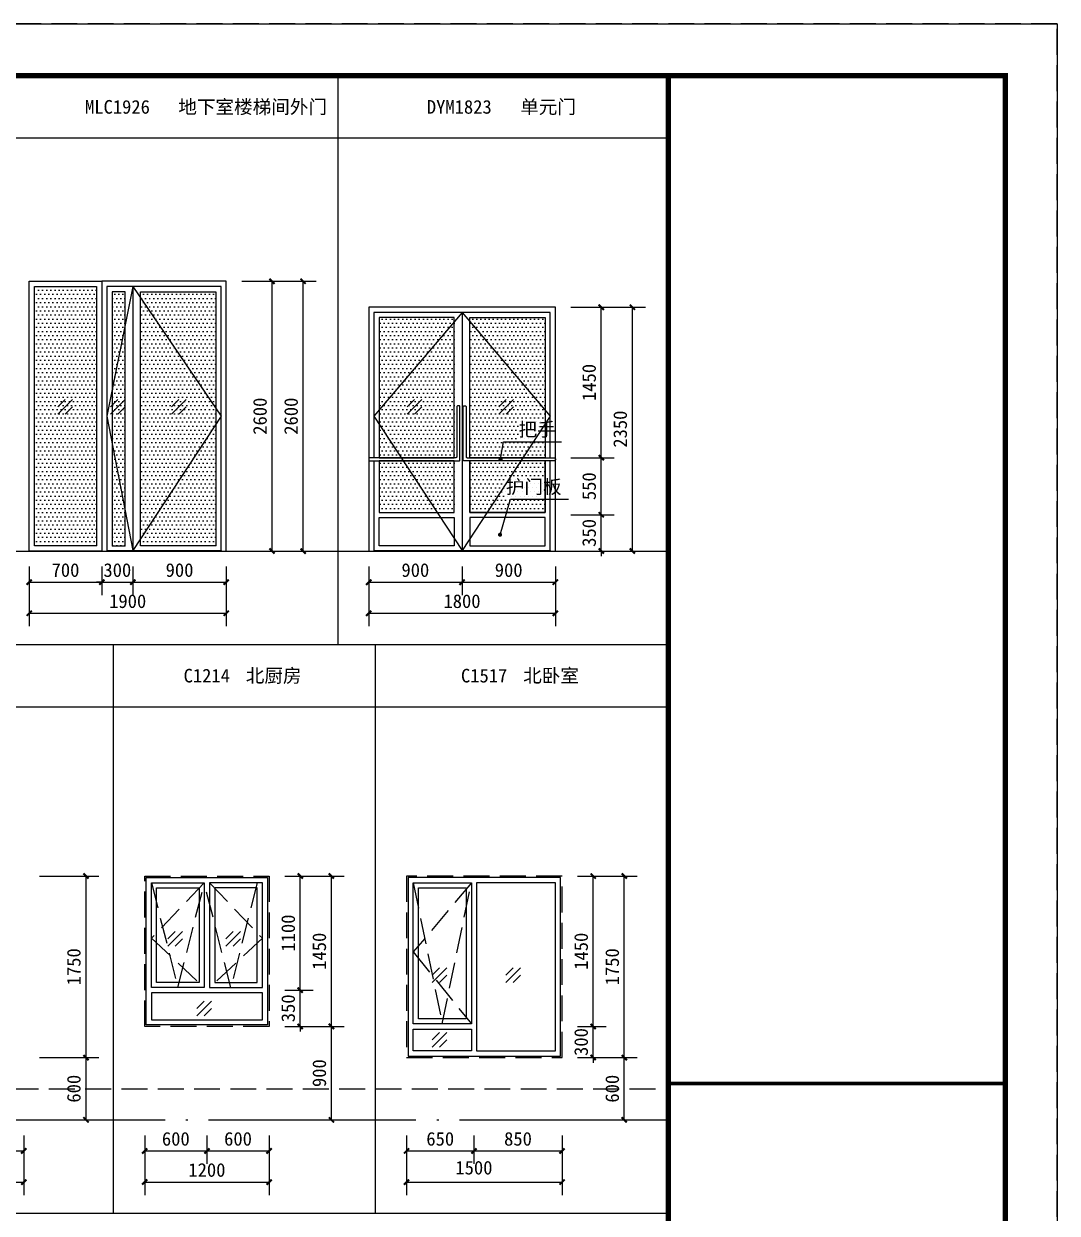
# Model space of a CAD drawing. Extents: x -25 to 42075, y -25 to 31330.
# Drawn here: x 32084 to 42050, y 18236 to 29700 of the extents above; entities that cross this region are included whole.
import ezdxf

# ---------------------------------------------------------------- set-up
doc = ezdxf.new("R2010")
doc.units = 0
doc.header["$LTSCALE"] = 1000
doc.header["$MEASUREMENT"] = 0
for name, pattern in [('5#楼-HZS$0$__DASH', [0.35, 0.25, -0.1]), ('5#楼-HZS$0$DASH', [0.35, 0.25, -0.1]), ('DASH', [0.35, 0.25, -0.1]), ('DOTE', [2.42, 2, -0.2, 0.02, -0.2])]:
    doc.linetypes.add(name, pattern=pattern)
doc.layers.get('Defpoints').update_dxf_attribs({"color": 4, "linetype": 'DASH'})
for name, color, linetype in [('5#楼-HZS$0$ELEV-WIND', 4, 'Continuous'), ('5#楼-HZS-ELEV-WIND', 4, 'Continuous'), ('A-ANNO-DOTE', 10, 'DOTE'), ('A-ANNO-IDEN', 3, 'Continuous'), ('A-ANNO-TEXT', 7, 'Continuous'), ('A-ELEV-1', 8, 'Continuous'), ('A-ELEV-PATT-9', 9, 'Continuous'), ('A1-无手签$0$A-ANNO-TTLB', 7, 'Continuous'), ('DIM_LEAD', 3, 'Continuous'), ('PUB_TEXT', 7, 'Continuous'), ('图签$0$A-ANNO-TTLB', 7, 'Continuous')]:
    doc.layers.add(name, color=color, linetype=linetype)
doc.layers.add('DIM_MODI', color=6, linetype='Continuous', plot=False)
doc.styles.add('_TCH_DIM', font='simhei.ttf')
doc.styles.add('_TCH_DIM_T3', font='simhei.ttf')
doc.styles.get("Standard").update_dxf_attribs({"font": 'simhei.ttf'})
doc.dimstyles.new('_TCH_ARCH&&50', dxfattribs={"dimtxt": 131.434599, "dimasz": 50, "dimexe": 125, "dimexo": 150, "dimgap": 50, "dimtad": 1, "dimdec": 0, "dimzin": 0, "dimdsep": 46, "dimtxsty": '_TCH_DIM_T3', "dimblk": 'ARCHTICK', "dimcen": 0.09, "dimclrt": 7, "dimazin": 2, "dimtfac": 1, "dimtdec": 0, "dimtix": 1, "dimtmove": 2, "dimatfit": 3, "dimfxl": 50, "dimtolj": 1, "dimtzin": 0, "dimarcsym": 0})
pattern_1 = [(0, (-4e-12, 11654.052), (19.84375, 39.6875), [0, -39.6875])]

# ---------------------------------------------------------------- blocks, each defined once
blk = doc.blocks.new('5#楼-HZS$0$ytrujuty')
at = {"layer": '5#楼-HZS-ELEV-WIND', "color": 8, "linetype": '5#楼-HZS$0$__DASH'}
blk.add_lwpolyline([(35150, -97429), (36350, -97429), (36350, -98879), (35150, -98879)], close=True, dxfattribs=at)
at = {"layer": '5#楼-HZS-ELEV-WIND'}
for points in [[(35165, -97444), (36335, -97444), (36335, -98864), (35165, -98864)], [(35215, -97494), (35725, -97494), (35725, -98504), (35215, -98504)], [(35215, -97494), (35725, -97494), (35725, -98504), (35215, -98504)], [(35265, -97544), (35675, -97544), (35675, -98454), (35265, -98454)], [(36285, -97494), (35775, -97494), (35775, -98504), (36285, -98504)], [(36235, -97544), (35825, -97544), (35825, -98454), (36235, -98454)], [(36285, -98554), (35215, -98554), (35215, -98814), (36285, -98814)]]:
    blk.add_lwpolyline(points, close=True, dxfattribs=at)
at = {"layer": '5#楼-HZS-ELEV-WIND', "color": 8, "linetype": '5#楼-HZS$0$DASH'}
for points in [[(35725, -97494), (35215, -98029), (35725, -98504)], [(35215, -97494), (35470, -98504), (35725, -97494)], [(36235, -97494), (35980, -98504), (35725, -97494)], [(35775, -97494), (36285, -98029), (35775, -98504)]]:
    blk.add_lwpolyline(points, dxfattribs=at)
blk = doc.blocks.new('5#楼-HZS$0$uytjhgjh')
at = {"layer": '5#楼-HZS-ELEV-WIND', "color": 8, "linetype": '5#楼-HZS$0$__DASH'}
blk.add_lwpolyline([(32350, -97429), (33850, -97429), (33850, -99179), (32350, -99179)], close=True, dxfattribs=at)
at = {"layer": '5#楼-HZS-ELEV-WIND'}
for points in [[(32365, -97444), (33835, -97444), (33835, -99164), (32365, -99164)], [(32415, -97494), (33175, -97494), (33175, -99114), (32415, -99114)], [(33785, -97494), (33225, -97494), (33225, -98854), (33785, -98854)], [(33735, -97544), (33275, -97544), (33275, -98804), (33735, -98804)], [(33785, -98904), (33225, -98904), (33225, -99114), (33785, -99114)]]:
    blk.add_lwpolyline(points, close=True, dxfattribs=at)
at = {"layer": '5#楼-HZS-ELEV-WIND', "color": 8, "linetype": '5#楼-HZS$0$DASH'}
for points in [[(33225, -97494), (33785, -98161), (33225, -98854)], [(33785, -97494), (33505, -98854), (33225, -97494)]]:
    blk.add_lwpolyline(points, dxfattribs=at)
blk = doc.blocks.new('_ArchTick')
at = {"color": 0, "linetype": 'ByBlock', "const_width": 0.4}
blk.add_lwpolyline([(-0.5, -0.5), (0.5, 0.5)], dxfattribs=at)
blk = doc.blocks.new('*D35')
at = {"layer": 'A-ANNO-IDEN', "color": 0, "lineweight": -2, "transparency": 16777216}
for p, q in [((30634, 18986), (30634, 18711)), ((32084, 18986), (32084, 18711)), ((30634, 18836), (32084, 18836))]:
    blk.add_line(p, q, dxfattribs=at)
at = {"layer": 'Defpoints', "color": 0, "transparency": 16777216}
for p in [(30634, 19136), (32084, 19136), (32084, 18836)]:
    blk.add_point(p, dxfattribs=at)
at = {"layer": 'A-ANNO-IDEN', "color": 0, "lineweight": -2, "transparency": 16777216, "xscale": 50, "yscale": 50, "zscale": 50, "rotation": 180}
blk.add_blockref('_ArchTick', (30634, 18836), dxfattribs=at)
at = {"layer": 'A-ANNO-IDEN', "color": 0, "lineweight": -2, "transparency": 16777216, "xscale": 50, "yscale": 50, "zscale": 50}
blk.add_blockref('_ArchTick', (32084, 18836), dxfattribs=at)
at = {"layer": 'A-ANNO-IDEN', "color": 7, "transparency": 16777216, "insert": (31359, 18952), "char_height": 131.4, "attachment_point": 5, "style": '_TCH_DIM_T3'}
blk.add_mtext('\\A1;1450', dxfattribs=at)
blk = doc.blocks.new('*D36')
at = {"layer": 'A-ANNO-IDEN', "color": 0, "lineweight": -2, "transparency": 16777216}
for p, q in [((32234, 19736), (32809, 19736)), ((32684, 19136), (32684, 19736)), ((32234, 19136), (32809, 19136))]:
    blk.add_line(p, q, dxfattribs=at)
at = {"layer": 'Defpoints', "color": 0, "transparency": 16777216}
for p in [(32084, 19736), (32684, 19736), (32084, 19136)]:
    blk.add_point(p, dxfattribs=at)
at = {"layer": 'A-ANNO-IDEN', "color": 0, "lineweight": -2, "transparency": 16777216, "xscale": 50, "yscale": 50, "zscale": 50}
for p, rotation in [((32684, 19736), 90), ((32684, 19136), 270)]:
    blk.add_blockref('_ArchTick', p, dxfattribs=dict(at, rotation=rotation))
at = {"layer": 'A-ANNO-IDEN', "color": 7, "transparency": 16777216, "insert": (32567, 19436), "char_height": 131.4, "attachment_point": 5, "rotation": 90, "style": '_TCH_DIM_T3'}
blk.add_mtext('\\A1;600', dxfattribs=at)
blk = doc.blocks.new('*D37')
at = {"layer": 'A-ANNO-IDEN', "color": 0, "lineweight": -2, "transparency": 16777216}
for p, q in [((32234, 21486), (32809, 21486)), ((32684, 19736), (32684, 21486)), ((32234, 19736), (32809, 19736))]:
    blk.add_line(p, q, dxfattribs=at)
at = {"layer": 'Defpoints', "color": 0, "transparency": 16777216}
for p in [(32084, 21486), (32684, 21486), (32084, 19736)]:
    blk.add_point(p, dxfattribs=at)
at = {"layer": 'A-ANNO-IDEN', "color": 0, "lineweight": -2, "transparency": 16777216, "xscale": 50, "yscale": 50, "zscale": 50}
for p, rotation in [((32684, 21486), 90), ((32684, 19736), 270)]:
    blk.add_blockref('_ArchTick', p, dxfattribs=dict(at, rotation=rotation))
at = {"layer": 'A-ANNO-IDEN', "color": 7, "transparency": 16777216, "insert": (32567, 20611), "char_height": 131.4, "attachment_point": 5, "rotation": 90, "style": '_TCH_DIM_T3'}
blk.add_mtext('\\A1;1750', dxfattribs=at)
blk = doc.blocks.new('*D38')
at = {"layer": 'A-ANNO-IDEN', "color": 0, "lineweight": -2, "transparency": 16777216}
for p, q in [((29984, 18986), (29984, 18411)), ((32084, 18986), (32084, 18411)), ((29984, 18536), (32084, 18536))]:
    blk.add_line(p, q, dxfattribs=at)
at = {"layer": 'Defpoints', "color": 0, "transparency": 16777216}
for p in [(29984, 19136), (32084, 19136), (32084, 18536)]:
    blk.add_point(p, dxfattribs=at)
at = {"layer": 'A-ANNO-IDEN', "color": 0, "lineweight": -2, "transparency": 16777216, "xscale": 50, "yscale": 50, "zscale": 50, "rotation": 180}
blk.add_blockref('_ArchTick', (29984, 18536), dxfattribs=at)
at = {"layer": 'A-ANNO-IDEN', "color": 0, "lineweight": -2, "transparency": 16777216, "xscale": 50, "yscale": 50, "zscale": 50}
blk.add_blockref('_ArchTick', (32084, 18536), dxfattribs=at)
at = {"layer": 'A-ANNO-IDEN', "color": 7, "transparency": 16777216, "insert": (31034, 18652), "char_height": 131.4, "attachment_point": 5, "style": '_TCH_DIM_T3'}
blk.add_mtext('\\A1;2100', dxfattribs=at)
blk = doc.blocks.new('*D40')
at = {"layer": 'A-ANNO-IDEN', "color": 0, "lineweight": -2, "transparency": 16777216}
for p, q in [((32136, 24468), (32136, 24193)), ((32836, 24468), (32836, 24193)), ((32136, 24318), (32836, 24318))]:
    blk.add_line(p, q, dxfattribs=at)
at = {"layer": 'Defpoints', "color": 0, "transparency": 16777216}
for p in [(32136, 24618), (32836, 24618), (32836, 24318)]:
    blk.add_point(p, dxfattribs=at)
at = {"layer": 'A-ANNO-IDEN', "color": 0, "lineweight": -2, "transparency": 16777216, "xscale": 50, "yscale": 50, "zscale": 50, "rotation": 180}
blk.add_blockref('_ArchTick', (32136, 24318), dxfattribs=at)
at = {"layer": 'A-ANNO-IDEN', "color": 0, "lineweight": -2, "transparency": 16777216, "xscale": 50, "yscale": 50, "zscale": 50}
blk.add_blockref('_ArchTick', (32836, 24318), dxfattribs=at)
at = {"layer": 'A-ANNO-IDEN', "color": 7, "transparency": 16777216, "insert": (32486, 24434), "char_height": 131.4, "attachment_point": 5, "style": '_TCH_DIM_T3'}
blk.add_mtext('\\A1;700', dxfattribs=at)
blk = doc.blocks.new('*D41')
at = {"layer": 'A-ANNO-IDEN', "color": 0, "lineweight": -2, "transparency": 16777216}
for p, q in [((32836, 24468), (32836, 24193)), ((33136, 24468), (33136, 24193)), ((32836, 24318), (32786, 24318)), ((32836, 24318), (33136, 24318)), ((33136, 24318), (33186, 24318))]:
    blk.add_line(p, q, dxfattribs=at)
at = {"layer": 'Defpoints', "color": 0, "transparency": 16777216}
for p in [(32836, 24618), (33136, 24618), (33136, 24318)]:
    blk.add_point(p, dxfattribs=at)
at = {"layer": 'A-ANNO-IDEN', "color": 0, "lineweight": -2, "transparency": 16777216, "xscale": 50, "yscale": 50, "zscale": 50}
blk.add_blockref('_ArchTick', (32836, 24318), dxfattribs=at)
at = {"layer": 'A-ANNO-IDEN', "color": 0, "lineweight": -2, "transparency": 16777216, "xscale": 50, "yscale": 50, "zscale": 50, "rotation": 180}
blk.add_blockref('_ArchTick', (33136, 24318), dxfattribs=at)
at = {"layer": 'A-ANNO-IDEN', "color": 7, "transparency": 16777216, "insert": (32986, 24434), "char_height": 131.4, "attachment_point": 5, "style": '_TCH_DIM_T3'}
blk.add_mtext('\\A1;300', dxfattribs=at)
blk = doc.blocks.new('*D42')
at = {"layer": 'A-ANNO-IDEN', "color": 0, "lineweight": -2, "transparency": 16777216}
for p, q in [((33136, 24468), (33136, 24193)), ((34036, 24468), (34036, 24193)), ((33136, 24318), (34036, 24318))]:
    blk.add_line(p, q, dxfattribs=at)
at = {"layer": 'Defpoints', "color": 0, "transparency": 16777216}
for p in [(33136, 24618), (34036, 24618), (34036, 24318)]:
    blk.add_point(p, dxfattribs=at)
at = {"layer": 'A-ANNO-IDEN', "color": 0, "lineweight": -2, "transparency": 16777216, "xscale": 50, "yscale": 50, "zscale": 50, "rotation": 180}
blk.add_blockref('_ArchTick', (33136, 24318), dxfattribs=at)
at = {"layer": 'A-ANNO-IDEN', "color": 0, "lineweight": -2, "transparency": 16777216, "xscale": 50, "yscale": 50, "zscale": 50}
blk.add_blockref('_ArchTick', (34036, 24318), dxfattribs=at)
at = {"layer": 'A-ANNO-IDEN', "color": 7, "transparency": 16777216, "insert": (33586, 24434), "char_height": 131.4, "attachment_point": 5, "style": '_TCH_DIM_T3'}
blk.add_mtext('\\A1;900', dxfattribs=at)
blk = doc.blocks.new('*D43')
at = {"layer": 'A-ANNO-IDEN', "color": 0, "lineweight": -2, "transparency": 16777216}
for p, q in [((34186, 27218), (34603, 27218)), ((34478, 24618), (34478, 27218)), ((34186, 24618), (34603, 24618))]:
    blk.add_line(p, q, dxfattribs=at)
at = {"layer": 'Defpoints', "color": 0, "transparency": 16777216}
for p in [(34036, 27218), (34478, 27218), (34036, 24618)]:
    blk.add_point(p, dxfattribs=at)
at = {"layer": 'A-ANNO-IDEN', "color": 0, "lineweight": -2, "transparency": 16777216, "xscale": 50, "yscale": 50, "zscale": 50}
for p, rotation in [((34478, 27218), 90), ((34478, 24618), 270)]:
    blk.add_blockref('_ArchTick', p, dxfattribs=dict(at, rotation=rotation))
at = {"layer": 'A-ANNO-IDEN', "color": 7, "transparency": 16777216, "insert": (34362, 25918), "char_height": 131.4, "attachment_point": 5, "rotation": 90, "style": '_TCH_DIM_T3'}
blk.add_mtext('\\A1;2600', dxfattribs=at)
blk = doc.blocks.new('*D44')
at = {"layer": 'A-ANNO-IDEN', "color": 0, "lineweight": -2, "transparency": 16777216}
for p, q in [((34186, 27218), (34903, 27218)), ((34778, 24618), (34778, 27218)), ((34186, 24618), (34903, 24618))]:
    blk.add_line(p, q, dxfattribs=at)
at = {"layer": 'Defpoints', "color": 0, "transparency": 16777216}
for p in [(34036, 27218), (34778, 27218), (34036, 24618)]:
    blk.add_point(p, dxfattribs=at)
at = {"layer": 'A-ANNO-IDEN', "color": 0, "lineweight": -2, "transparency": 16777216, "xscale": 50, "yscale": 50, "zscale": 50}
for p, rotation in [((34778, 27218), 90), ((34778, 24618), 270)]:
    blk.add_blockref('_ArchTick', p, dxfattribs=dict(at, rotation=rotation))
at = {"layer": 'A-ANNO-IDEN', "color": 7, "transparency": 16777216, "insert": (34662, 25918), "char_height": 131.4, "attachment_point": 5, "rotation": 90, "style": '_TCH_DIM_T3'}
blk.add_mtext('\\A1;2600', dxfattribs=at)
blk = doc.blocks.new('*D45')
at = {"layer": 'A-ANNO-IDEN', "color": 0, "lineweight": -2, "transparency": 16777216}
for p, q in [((32136, 24468), (32136, 23893)), ((34036, 24468), (34036, 23893)), ((32136, 24018), (34036, 24018))]:
    blk.add_line(p, q, dxfattribs=at)
at = {"layer": 'Defpoints', "color": 0, "transparency": 16777216}
for p in [(32136, 24618), (34036, 24618), (34036, 24018)]:
    blk.add_point(p, dxfattribs=at)
at = {"layer": 'A-ANNO-IDEN', "color": 0, "lineweight": -2, "transparency": 16777216, "xscale": 50, "yscale": 50, "zscale": 50, "rotation": 180}
blk.add_blockref('_ArchTick', (32136, 24018), dxfattribs=at)
at = {"layer": 'A-ANNO-IDEN', "color": 0, "lineweight": -2, "transparency": 16777216, "xscale": 50, "yscale": 50, "zscale": 50}
blk.add_blockref('_ArchTick', (34036, 24018), dxfattribs=at)
at = {"layer": 'A-ANNO-IDEN', "color": 7, "transparency": 16777216, "insert": (33086, 24134), "char_height": 131.4, "attachment_point": 5, "style": '_TCH_DIM_T3'}
blk.add_mtext('\\A1;1900', dxfattribs=at)
blk = doc.blocks.new('*D46')
at = {"layer": 'A-ANNO-IDEN', "color": 0, "lineweight": -2, "transparency": 16777216}
for p, q in [((35410, 24468), (35410, 24193)), ((36310, 24468), (36310, 24193)), ((35410, 24318), (36310, 24318))]:
    blk.add_line(p, q, dxfattribs=at)
at = {"layer": 'Defpoints', "color": 0, "transparency": 16777216}
for p in [(35410, 24618), (36310, 24618), (36310, 24318)]:
    blk.add_point(p, dxfattribs=at)
at = {"layer": 'A-ANNO-IDEN', "color": 0, "lineweight": -2, "transparency": 16777216, "xscale": 50, "yscale": 50, "zscale": 50, "rotation": 180}
blk.add_blockref('_ArchTick', (35410, 24318), dxfattribs=at)
at = {"layer": 'A-ANNO-IDEN', "color": 0, "lineweight": -2, "transparency": 16777216, "xscale": 50, "yscale": 50, "zscale": 50}
blk.add_blockref('_ArchTick', (36310, 24318), dxfattribs=at)
at = {"layer": 'A-ANNO-IDEN', "color": 7, "transparency": 16777216, "insert": (35860, 24434), "char_height": 131.4, "attachment_point": 5, "style": '_TCH_DIM_T3'}
blk.add_mtext('\\A1;900', dxfattribs=at)
blk = doc.blocks.new('*D47')
at = {"layer": 'A-ANNO-IDEN', "color": 0, "lineweight": -2, "transparency": 16777216}
for p, q in [((36310, 24468), (36310, 24193)), ((37210, 24468), (37210, 24193)), ((36310, 24318), (37210, 24318))]:
    blk.add_line(p, q, dxfattribs=at)
at = {"layer": 'Defpoints', "color": 0, "transparency": 16777216}
for p in [(36310, 24618), (37210, 24618), (37210, 24318)]:
    blk.add_point(p, dxfattribs=at)
at = {"layer": 'A-ANNO-IDEN', "color": 0, "lineweight": -2, "transparency": 16777216, "xscale": 50, "yscale": 50, "zscale": 50, "rotation": 180}
blk.add_blockref('_ArchTick', (36310, 24318), dxfattribs=at)
at = {"layer": 'A-ANNO-IDEN', "color": 0, "lineweight": -2, "transparency": 16777216, "xscale": 50, "yscale": 50, "zscale": 50}
blk.add_blockref('_ArchTick', (37210, 24318), dxfattribs=at)
at = {"layer": 'A-ANNO-IDEN', "color": 7, "transparency": 16777216, "insert": (36760, 24434), "char_height": 131.4, "attachment_point": 5, "style": '_TCH_DIM_T3'}
blk.add_mtext('\\A1;900', dxfattribs=at)
blk = doc.blocks.new('*D48')
at = {"layer": 'A-ANNO-IDEN', "color": 0, "lineweight": -2, "transparency": 16777216}
for p, q in [((37360, 26968), (37778, 26968)), ((37653, 25518), (37653, 26968)), ((37360, 25518), (37778, 25518))]:
    blk.add_line(p, q, dxfattribs=at)
at = {"layer": 'Defpoints', "color": 0, "transparency": 16777216}
for p in [(37210, 26968), (37653, 26968), (37210, 25518)]:
    blk.add_point(p, dxfattribs=at)
at = {"layer": 'A-ANNO-IDEN', "color": 0, "lineweight": -2, "transparency": 16777216, "xscale": 50, "yscale": 50, "zscale": 50}
for p, rotation in [((37653, 26968), 90), ((37653, 25518), 270)]:
    blk.add_blockref('_ArchTick', p, dxfattribs=dict(at, rotation=rotation))
at = {"layer": 'A-ANNO-IDEN', "color": 7, "transparency": 16777216, "insert": (37536, 26243), "char_height": 131.4, "attachment_point": 5, "rotation": 90, "style": '_TCH_DIM_T3'}
blk.add_mtext('\\A1;1450', dxfattribs=at)
blk = doc.blocks.new('*D49')
at = {"layer": 'A-ANNO-IDEN', "color": 0, "lineweight": -2, "transparency": 16777216}
for p, q in [((37360, 25518), (37778, 25518)), ((37653, 24968), (37653, 25518)), ((37360, 24968), (37778, 24968))]:
    blk.add_line(p, q, dxfattribs=at)
at = {"layer": 'Defpoints', "color": 0, "transparency": 16777216}
for p in [(37210, 25518), (37653, 25518), (37210, 24968)]:
    blk.add_point(p, dxfattribs=at)
at = {"layer": 'A-ANNO-IDEN', "color": 0, "lineweight": -2, "transparency": 16777216, "xscale": 50, "yscale": 50, "zscale": 50}
for p, rotation in [((37653, 25518), 90), ((37653, 24968), 270)]:
    blk.add_blockref('_ArchTick', p, dxfattribs=dict(at, rotation=rotation))
at = {"layer": 'A-ANNO-IDEN', "color": 7, "transparency": 16777216, "insert": (37536, 25243), "char_height": 131.4, "attachment_point": 5, "rotation": 90, "style": '_TCH_DIM_T3'}
blk.add_mtext('\\A1;550', dxfattribs=at)
blk = doc.blocks.new('*D50')
at = {"layer": 'A-ANNO-IDEN', "color": 0, "lineweight": -2, "transparency": 16777216}
for p, q in [((37653, 24968), (37653, 25018)), ((37360, 24968), (37778, 24968)), ((37653, 24618), (37653, 24968)), ((37360, 24618), (37778, 24618)), ((37653, 24618), (37653, 24568))]:
    blk.add_line(p, q, dxfattribs=at)
at = {"layer": 'Defpoints', "color": 0, "transparency": 16777216}
for p in [(37210, 24968), (37653, 24968), (37210, 24618)]:
    blk.add_point(p, dxfattribs=at)
at = {"layer": 'A-ANNO-IDEN', "color": 0, "lineweight": -2, "transparency": 16777216, "xscale": 50, "yscale": 50, "zscale": 50}
for p, rotation in [((37653, 24968), 270), ((37653, 24618), 90)]:
    blk.add_blockref('_ArchTick', p, dxfattribs=dict(at, rotation=rotation))
at = {"layer": 'A-ANNO-IDEN', "color": 7, "transparency": 16777216, "insert": (37536, 24793), "char_height": 131.4, "attachment_point": 5, "rotation": 90, "style": '_TCH_DIM_T3'}
blk.add_mtext('\\A1;350', dxfattribs=at)
blk = doc.blocks.new('*D51')
at = {"layer": 'A-ANNO-IDEN', "color": 0, "lineweight": -2, "transparency": 16777216}
for p, q in [((37360, 26968), (38078, 26968)), ((37953, 24618), (37953, 26968)), ((37360, 24618), (38078, 24618))]:
    blk.add_line(p, q, dxfattribs=at)
at = {"layer": 'Defpoints', "color": 0, "transparency": 16777216}
for p in [(37210, 26968), (37953, 26968), (37210, 24618)]:
    blk.add_point(p, dxfattribs=at)
at = {"layer": 'A-ANNO-IDEN', "color": 0, "lineweight": -2, "transparency": 16777216, "xscale": 50, "yscale": 50, "zscale": 50}
for p, rotation in [((37953, 26968), 90), ((37953, 24618), 270)]:
    blk.add_blockref('_ArchTick', p, dxfattribs=dict(at, rotation=rotation))
at = {"layer": 'A-ANNO-IDEN', "color": 7, "transparency": 16777216, "insert": (37836, 25793), "char_height": 131.4, "attachment_point": 5, "rotation": 90, "style": '_TCH_DIM_T3'}
blk.add_mtext('\\A1;2350', dxfattribs=at)
blk = doc.blocks.new('*D52')
at = {"layer": 'A-ANNO-IDEN', "color": 0, "lineweight": -2, "transparency": 16777216}
for p, q in [((35410, 24468), (35410, 23893)), ((37210, 24468), (37210, 23893)), ((35410, 24018), (37210, 24018))]:
    blk.add_line(p, q, dxfattribs=at)
at = {"layer": 'Defpoints', "color": 0, "transparency": 16777216}
for p in [(35410, 24618), (37210, 24618), (37210, 24018)]:
    blk.add_point(p, dxfattribs=at)
at = {"layer": 'A-ANNO-IDEN', "color": 0, "lineweight": -2, "transparency": 16777216, "xscale": 50, "yscale": 50, "zscale": 50, "rotation": 180}
blk.add_blockref('_ArchTick', (35410, 24018), dxfattribs=at)
at = {"layer": 'A-ANNO-IDEN', "color": 0, "lineweight": -2, "transparency": 16777216, "xscale": 50, "yscale": 50, "zscale": 50}
blk.add_blockref('_ArchTick', (37210, 24018), dxfattribs=at)
at = {"layer": 'A-ANNO-IDEN', "color": 7, "transparency": 16777216, "insert": (36310, 24134), "char_height": 131.4, "attachment_point": 5, "style": '_TCH_DIM_T3'}
blk.add_mtext('\\A1;1800', dxfattribs=at)
blk = doc.blocks.new('*D85')
at = {"layer": 'A-ANNO-IDEN', "color": 0, "lineweight": -2, "transparency": 16777216}
for p, q in [((35775, 18986), (35775, 18711)), ((36425, 18986), (36425, 18711)), ((35775, 18836), (36425, 18836))]:
    blk.add_line(p, q, dxfattribs=at)
at = {"layer": 'Defpoints', "color": 0, "transparency": 16777216}
for p in [(35775, 19136), (36425, 19136), (36425, 18836)]:
    blk.add_point(p, dxfattribs=at)
at = {"layer": 'A-ANNO-IDEN', "color": 0, "lineweight": -2, "transparency": 16777216, "xscale": 50, "yscale": 50, "zscale": 50, "rotation": 180}
blk.add_blockref('_ArchTick', (35775, 18836), dxfattribs=at)
at = {"layer": 'A-ANNO-IDEN', "color": 0, "lineweight": -2, "transparency": 16777216, "xscale": 50, "yscale": 50, "zscale": 50}
blk.add_blockref('_ArchTick', (36425, 18836), dxfattribs=at)
at = {"layer": 'A-ANNO-IDEN', "color": 7, "transparency": 16777216, "insert": (36100, 18952), "char_height": 131.4, "attachment_point": 5, "style": '_TCH_DIM_T3'}
blk.add_mtext('\\A1;650', dxfattribs=at)
blk = doc.blocks.new('*D86')
at = {"layer": 'A-ANNO-IDEN', "color": 0, "lineweight": -2, "transparency": 16777216}
for p, q in [((36425, 18986), (36425, 18711)), ((37275, 18986), (37275, 18711)), ((36425, 18836), (37275, 18836))]:
    blk.add_line(p, q, dxfattribs=at)
at = {"layer": 'Defpoints', "color": 0, "transparency": 16777216}
for p in [(36425, 19136), (37275, 19136), (37275, 18836)]:
    blk.add_point(p, dxfattribs=at)
at = {"layer": 'A-ANNO-IDEN', "color": 0, "lineweight": -2, "transparency": 16777216, "xscale": 50, "yscale": 50, "zscale": 50, "rotation": 180}
blk.add_blockref('_ArchTick', (36425, 18836), dxfattribs=at)
at = {"layer": 'A-ANNO-IDEN', "color": 0, "lineweight": -2, "transparency": 16777216, "xscale": 50, "yscale": 50, "zscale": 50}
blk.add_blockref('_ArchTick', (37275, 18836), dxfattribs=at)
at = {"layer": 'A-ANNO-IDEN', "color": 7, "transparency": 16777216, "insert": (36850, 18952), "char_height": 131.4, "attachment_point": 5, "style": '_TCH_DIM_T3'}
blk.add_mtext('\\A1;850', dxfattribs=at)
blk = doc.blocks.new('*D87')
at = {"layer": 'A-ANNO-IDEN', "color": 0, "lineweight": -2, "transparency": 16777216}
for p, q in [((37425, 21486), (37700, 21486)), ((37575, 20036), (37575, 21486)), ((37425, 20036), (37700, 20036))]:
    blk.add_line(p, q, dxfattribs=at)
at = {"layer": 'Defpoints', "color": 0, "transparency": 16777216}
for p in [(37275, 21486), (37575, 21486), (37275, 20036)]:
    blk.add_point(p, dxfattribs=at)
at = {"layer": 'A-ANNO-IDEN', "color": 0, "lineweight": -2, "transparency": 16777216, "xscale": 50, "yscale": 50, "zscale": 50}
for p, rotation in [((37575, 21486), 90), ((37575, 20036), 270)]:
    blk.add_blockref('_ArchTick', p, dxfattribs=dict(at, rotation=rotation))
at = {"layer": 'A-ANNO-IDEN', "color": 7, "transparency": 16777216, "insert": (37459, 20761), "char_height": 131.4, "attachment_point": 5, "rotation": 90, "style": '_TCH_DIM_T3'}
blk.add_mtext('\\A1;1450', dxfattribs=at)
blk = doc.blocks.new('*D88')
at = {"layer": 'A-ANNO-IDEN', "color": 0, "lineweight": -2, "transparency": 16777216}
for p, q in [((37575, 20036), (37575, 20086)), ((37425, 20036), (37700, 20036)), ((37575, 19736), (37575, 20036)), ((37425, 19736), (37700, 19736)), ((37575, 19736), (37575, 19686))]:
    blk.add_line(p, q, dxfattribs=at)
at = {"layer": 'Defpoints', "color": 0, "transparency": 16777216}
for p in [(37275, 20036), (37575, 20036), (37275, 19736)]:
    blk.add_point(p, dxfattribs=at)
at = {"layer": 'A-ANNO-IDEN', "color": 0, "lineweight": -2, "transparency": 16777216, "xscale": 50, "yscale": 50, "zscale": 50}
for p, rotation in [((37575, 20036), 270), ((37575, 19736), 90)]:
    blk.add_blockref('_ArchTick', p, dxfattribs=dict(at, rotation=rotation))
at = {"layer": 'A-ANNO-IDEN', "color": 7, "transparency": 16777216, "insert": (37459, 19886), "char_height": 131.4, "attachment_point": 5, "rotation": 90, "style": '_TCH_DIM_T3'}
blk.add_mtext('\\A1;300', dxfattribs=at)
blk = doc.blocks.new('*D89')
at = {"layer": 'A-ANNO-IDEN', "color": 0, "lineweight": -2, "transparency": 16777216}
for p, q in [((37425, 19736), (38000, 19736)), ((37875, 19136), (37875, 19736)), ((37425, 19136), (38000, 19136))]:
    blk.add_line(p, q, dxfattribs=at)
at = {"layer": 'Defpoints', "color": 0, "transparency": 16777216}
for p in [(37275, 19736), (37875, 19736), (37275, 19136)]:
    blk.add_point(p, dxfattribs=at)
at = {"layer": 'A-ANNO-IDEN', "color": 0, "lineweight": -2, "transparency": 16777216, "xscale": 50, "yscale": 50, "zscale": 50}
for p, rotation in [((37875, 19736), 90), ((37875, 19136), 270)]:
    blk.add_blockref('_ArchTick', p, dxfattribs=dict(at, rotation=rotation))
at = {"layer": 'A-ANNO-IDEN', "color": 7, "transparency": 16777216, "insert": (37759, 19436), "char_height": 131.4, "attachment_point": 5, "rotation": 90, "style": '_TCH_DIM_T3'}
blk.add_mtext('\\A1;600', dxfattribs=at)
blk = doc.blocks.new('*D90')
at = {"layer": 'A-ANNO-IDEN', "color": 0, "lineweight": -2, "transparency": 16777216}
for p, q in [((37425, 21486), (38000, 21486)), ((37875, 19736), (37875, 21486)), ((37425, 19736), (38000, 19736))]:
    blk.add_line(p, q, dxfattribs=at)
at = {"layer": 'Defpoints', "color": 0, "transparency": 16777216}
for p in [(37275, 21486), (37875, 21486), (37275, 19736)]:
    blk.add_point(p, dxfattribs=at)
at = {"layer": 'A-ANNO-IDEN', "color": 0, "lineweight": -2, "transparency": 16777216, "xscale": 50, "yscale": 50, "zscale": 50}
for p, rotation in [((37875, 21486), 90), ((37875, 19736), 270)]:
    blk.add_blockref('_ArchTick', p, dxfattribs=dict(at, rotation=rotation))
at = {"layer": 'A-ANNO-IDEN', "color": 7, "transparency": 16777216, "insert": (37759, 20611), "char_height": 131.4, "attachment_point": 5, "rotation": 90, "style": '_TCH_DIM_T3'}
blk.add_mtext('\\A1;1750', dxfattribs=at)
blk = doc.blocks.new('*D91')
at = {"layer": 'A-ANNO-IDEN', "color": 0, "lineweight": -2, "transparency": 16777216}
for p, q in [((35775, 18986), (35775, 18411)), ((37275, 18986), (37275, 18411)), ((35775, 18536), (37275, 18536))]:
    blk.add_line(p, q, dxfattribs=at)
at = {"layer": 'Defpoints', "color": 0, "transparency": 16777216}
for p in [(35775, 19136), (37275, 19136), (37275, 18536)]:
    blk.add_point(p, dxfattribs=at)
at = {"layer": 'A-ANNO-IDEN', "color": 0, "lineweight": -2, "transparency": 16777216, "xscale": 50, "yscale": 50, "zscale": 50, "rotation": 180}
blk.add_blockref('_ArchTick', (35775, 18536), dxfattribs=at)
at = {"layer": 'A-ANNO-IDEN', "color": 0, "lineweight": -2, "transparency": 16777216, "xscale": 50, "yscale": 50, "zscale": 50}
blk.add_blockref('_ArchTick', (37275, 18536), dxfattribs=at)
at = {"layer": 'A-ANNO-IDEN', "color": 7, "transparency": 16777216, "insert": (36425, 18674), "char_height": 131.4, "attachment_point": 5, "style": '_TCH_DIM_T3'}
blk.add_mtext('\\A1;1500', dxfattribs=at)
blk = doc.blocks.new('*D92')
at = {"layer": 'A-ANNO-IDEN', "color": 0, "lineweight": -2, "transparency": 16777216}
for p, q in [((33850, 18986), (33850, 18711)), ((34450, 18986), (34450, 18711)), ((33850, 18836), (34450, 18836))]:
    blk.add_line(p, q, dxfattribs=at)
at = {"layer": 'Defpoints', "color": 0, "transparency": 16777216}
for p in [(33850, 19136), (34450, 19136), (34450, 18836)]:
    blk.add_point(p, dxfattribs=at)
at = {"layer": 'A-ANNO-IDEN', "color": 0, "lineweight": -2, "transparency": 16777216, "xscale": 50, "yscale": 50, "zscale": 50, "rotation": 180}
blk.add_blockref('_ArchTick', (33850, 18836), dxfattribs=at)
at = {"layer": 'A-ANNO-IDEN', "color": 0, "lineweight": -2, "transparency": 16777216, "xscale": 50, "yscale": 50, "zscale": 50}
blk.add_blockref('_ArchTick', (34450, 18836), dxfattribs=at)
at = {"layer": 'A-ANNO-IDEN', "color": 7, "transparency": 16777216, "insert": (34150, 18952), "char_height": 131.4, "attachment_point": 5, "style": '_TCH_DIM_T3'}
blk.add_mtext('\\A1;600', dxfattribs=at)
blk = doc.blocks.new('*D93')
at = {"layer": 'A-ANNO-IDEN', "color": 0, "lineweight": -2, "transparency": 16777216}
for p, q in [((33250, 18986), (33250, 18711)), ((33850, 18986), (33850, 18711)), ((33250, 18836), (33850, 18836))]:
    blk.add_line(p, q, dxfattribs=at)
at = {"layer": 'Defpoints', "color": 0, "transparency": 16777216}
for p in [(33250, 19136), (33850, 19136), (33850, 18836)]:
    blk.add_point(p, dxfattribs=at)
at = {"layer": 'A-ANNO-IDEN', "color": 0, "lineweight": -2, "transparency": 16777216, "xscale": 50, "yscale": 50, "zscale": 50, "rotation": 180}
blk.add_blockref('_ArchTick', (33250, 18836), dxfattribs=at)
at = {"layer": 'A-ANNO-IDEN', "color": 0, "lineweight": -2, "transparency": 16777216, "xscale": 50, "yscale": 50, "zscale": 50}
blk.add_blockref('_ArchTick', (33850, 18836), dxfattribs=at)
at = {"layer": 'A-ANNO-IDEN', "color": 7, "transparency": 16777216, "insert": (33550, 18952), "char_height": 131.4, "attachment_point": 5, "style": '_TCH_DIM_T3'}
blk.add_mtext('\\A1;600', dxfattribs=at)
blk = doc.blocks.new('*D94')
at = {"layer": 'A-ANNO-IDEN', "color": 0, "lineweight": -2, "transparency": 16777216}
for p, q in [((34600, 21486), (34875, 21486)), ((34750, 20386), (34750, 21486)), ((34600, 20386), (34875, 20386))]:
    blk.add_line(p, q, dxfattribs=at)
at = {"layer": 'Defpoints', "color": 0, "transparency": 16777216}
for p in [(34450, 21486), (34750, 21486), (34450, 20386)]:
    blk.add_point(p, dxfattribs=at)
at = {"layer": 'A-ANNO-IDEN', "color": 0, "lineweight": -2, "transparency": 16777216, "xscale": 50, "yscale": 50, "zscale": 50}
for p, rotation in [((34750, 21486), 90), ((34750, 20386), 270)]:
    blk.add_blockref('_ArchTick', p, dxfattribs=dict(at, rotation=rotation))
at = {"layer": 'A-ANNO-IDEN', "color": 7, "transparency": 16777216, "insert": (34634, 20936), "char_height": 131.4, "attachment_point": 5, "rotation": 90, "style": '_TCH_DIM_T3'}
blk.add_mtext('\\A1;1100', dxfattribs=at)
blk = doc.blocks.new('*D95')
at = {"layer": 'A-ANNO-IDEN', "color": 0, "lineweight": -2, "transparency": 16777216}
for p, q in [((34750, 20386), (34750, 20436)), ((34600, 20386), (34875, 20386)), ((34750, 20036), (34750, 20386)), ((34600, 20036), (34875, 20036)), ((34750, 20036), (34750, 19986))]:
    blk.add_line(p, q, dxfattribs=at)
at = {"layer": 'Defpoints', "color": 0, "transparency": 16777216}
for p in [(34450, 20386), (34750, 20386), (34450, 20036)]:
    blk.add_point(p, dxfattribs=at)
at = {"layer": 'A-ANNO-IDEN', "color": 0, "lineweight": -2, "transparency": 16777216, "xscale": 50, "yscale": 50, "zscale": 50}
for p, rotation in [((34750, 20386), 270), ((34750, 20036), 90)]:
    blk.add_blockref('_ArchTick', p, dxfattribs=dict(at, rotation=rotation))
at = {"layer": 'A-ANNO-IDEN', "color": 7, "transparency": 16777216, "insert": (34634, 20211), "char_height": 131.4, "attachment_point": 5, "rotation": 90, "style": '_TCH_DIM_T3'}
blk.add_mtext('\\A1;350', dxfattribs=at)
blk = doc.blocks.new('*D96')
at = {"layer": 'A-ANNO-IDEN', "color": 0, "lineweight": -2, "transparency": 16777216}
for p, q in [((34600, 20036), (35175, 20036)), ((35050, 19136), (35050, 20036)), ((34600, 19136), (35175, 19136))]:
    blk.add_line(p, q, dxfattribs=at)
at = {"layer": 'Defpoints', "color": 0, "transparency": 16777216}
for p in [(34450, 20036), (35050, 20036), (34450, 19136)]:
    blk.add_point(p, dxfattribs=at)
at = {"layer": 'A-ANNO-IDEN', "color": 0, "lineweight": -2, "transparency": 16777216, "xscale": 50, "yscale": 50, "zscale": 50}
for p, rotation in [((35050, 20036), 90), ((35050, 19136), 270)]:
    blk.add_blockref('_ArchTick', p, dxfattribs=dict(at, rotation=rotation))
at = {"layer": 'A-ANNO-IDEN', "color": 7, "transparency": 16777216, "insert": (34934, 19586), "char_height": 131.4, "attachment_point": 5, "rotation": 90, "style": '_TCH_DIM_T3'}
blk.add_mtext('\\A1;900', dxfattribs=at)
blk = doc.blocks.new('*D97')
at = {"layer": 'A-ANNO-IDEN', "color": 0, "lineweight": -2, "transparency": 16777216}
for p, q in [((34600, 21486), (35175, 21486)), ((35050, 20036), (35050, 21486)), ((34600, 20036), (35175, 20036))]:
    blk.add_line(p, q, dxfattribs=at)
at = {"layer": 'Defpoints', "color": 0, "transparency": 16777216}
for p in [(34450, 21486), (35050, 21486), (34450, 20036)]:
    blk.add_point(p, dxfattribs=at)
at = {"layer": 'A-ANNO-IDEN', "color": 0, "lineweight": -2, "transparency": 16777216, "xscale": 50, "yscale": 50, "zscale": 50}
for p, rotation in [((35050, 21486), 90), ((35050, 20036), 270)]:
    blk.add_blockref('_ArchTick', p, dxfattribs=dict(at, rotation=rotation))
at = {"layer": 'A-ANNO-IDEN', "color": 7, "transparency": 16777216, "insert": (34934, 20761), "char_height": 131.4, "attachment_point": 5, "rotation": 90, "style": '_TCH_DIM_T3'}
blk.add_mtext('\\A1;1450', dxfattribs=at)
blk = doc.blocks.new('*D98')
at = {"layer": 'A-ANNO-IDEN', "color": 0, "lineweight": -2, "transparency": 16777216}
for p, q in [((33250, 18986), (33250, 18411)), ((34450, 18986), (34450, 18411)), ((33250, 18536), (34450, 18536))]:
    blk.add_line(p, q, dxfattribs=at)
at = {"layer": 'Defpoints', "color": 0, "transparency": 16777216}
for p in [(33250, 19136), (34450, 19136), (34450, 18536)]:
    blk.add_point(p, dxfattribs=at)
at = {"layer": 'A-ANNO-IDEN', "color": 0, "lineweight": -2, "transparency": 16777216, "xscale": 50, "yscale": 50, "zscale": 50, "rotation": 180}
blk.add_blockref('_ArchTick', (33250, 18536), dxfattribs=at)
at = {"layer": 'A-ANNO-IDEN', "color": 0, "lineweight": -2, "transparency": 16777216, "xscale": 50, "yscale": 50, "zscale": 50}
blk.add_blockref('_ArchTick', (34450, 18536), dxfattribs=at)
at = {"layer": 'A-ANNO-IDEN', "color": 7, "transparency": 16777216, "insert": (33850, 18652), "char_height": 131.4, "attachment_point": 5, "style": '_TCH_DIM_T3'}
blk.add_mtext('\\A1;1200', dxfattribs=at)

msp = doc.modelspace()

# ---------------------------------------------------------------- hatches: boundary and pattern name
at = {"layer": 'A-ELEV-PATT-9'}
h = msp.add_hatch(dxfattribs=at)
h.set_pattern_fill('DOTS', color=256, scale=25)
h.set_pattern_definition(pattern_1)
h.paths.add_polyline_path([(32186.7, 27168), (32786, 27168), (32786, 24668), (32186.7, 24668)])
h = msp.add_hatch(dxfattribs=at)
h.set_pattern_fill('DOTS', color=256, scale=25)
h.set_pattern_definition(pattern_1)
h.paths.add_polyline_path([(33061, 27118), (32936, 27118), (32936, 24668), (33061, 24668)])
h = msp.add_hatch(dxfattribs=at)
h.set_pattern_fill('DOTS', color=256, scale=25)
h.set_pattern_definition(pattern_1)
h.paths.add_polyline_path([(33936, 24668), (33211, 24668), (33211, 27118), (33936, 27118)])
h = msp.add_hatch(dxfattribs=at)
h.set_pattern_fill('DOTS', color=256, scale=25)
h.set_pattern_definition(pattern_1)
h.paths.add_polyline_path([(36235.5, 26868), (35511.2, 26868), (35511.2, 25518), (36235.5, 25518)])
h = msp.add_hatch(dxfattribs=at)
h.set_pattern_fill('DOTS', color=256, scale=25)
h.set_pattern_definition(pattern_1)
h.paths.add_polyline_path([(37110.5, 25518), (36385.5, 25518), (36385.5, 26868), (37110.5, 26868)])
h = msp.add_hatch(dxfattribs=at)
h.set_pattern_fill('DOTS', color=256, scale=25)
h.set_pattern_definition(pattern_1)
h.paths.add_polyline_path([(35511.2, 24990.7), (36235.5, 24990.7), (36235.5, 25488), (35511.2, 25488)])
h = msp.add_hatch(dxfattribs=at)
h.set_pattern_fill('DOTS', color=256, scale=25)
h.set_pattern_definition(pattern_1)
h.paths.add_polyline_path([(36385.5, 24990.7), (37110.5, 24990.7), (37110.5, 25488), (36385.5, 25488)])

# ---------------------------------------------------------------- linework, layer by layer
for points in [[(16925.8, 29200), (38300, 29200)], [(35116.4, 23718), (35116.4, 29200)], [(38300, 23718), (38300, 29200)], [(16925.8, 28600), (38300, 28600)], [(16925.8, 23718), (38300, 23718)], [(32950, 18236), (32950, 23718)], [(35475, 18236), (35475, 23718)], [(35475, 18236), (35475, 23718)], [(38300, 18236), (38300, 23718)], [(38300, 18236), (38300, 23718)], [(16925.8, 23118), (38300, 23118)], [(16925.8, 18236), (38300, 18236)]]:
    msp.add_lwpolyline(points)
at = {"color": 8}
for points in [[(32482.1, 26079.6), (32411.4, 26008.9)], [(32552.8, 26079.6), (32411.4, 25938.2)], [(32990.1, 26079.6), (32919.4, 26008.9)], [(33060.8, 26079.6), (32919.4, 25938.2)], [(33577.7, 26079.6), (33507, 26008.9)], [(33648.4, 26079.6), (33507, 25938.2)], [(35851.3, 26079.6), (35780.6, 26008.9)], [(35922, 26079.6), (35780.6, 25938.2)], [(36735.7, 26079.6), (36665, 26008.9)], [(36806.4, 26079.6), (36665, 25938.2)], [(32552.8, 26008.9), (32482.1, 25938.2)], [(33060.8, 26008.9), (32990.1, 25938.2)], [(33648.4, 26008.9), (33577.7, 25938.2)], [(35922, 26008.9), (35851.3, 25938.2)], [(36806.4, 26008.9), (36735.7, 25938.2)], [(33543.3, 20952), (33472.6, 20881.2)], [(33614, 20952), (33472.6, 20810.5)], [(33614, 20881.2), (33543.3, 20810.5)], [(34103.3, 20952), (34032.6, 20881.2)], [(34174, 20952), (34032.6, 20810.5)], [(34174, 20881.2), (34103.3, 20810.5)], [(33823.3, 20278.6), (33752.6, 20207.9)], [(33894, 20278.6), (33752.6, 20137.2)], [(33894, 20207.9), (33823.3, 20137.2)]]:
    msp.add_lwpolyline(points, dxfattribs=at)
at = {"color": 8, "elevation": 0}
for points in [[(36093.3, 20601.9), (36022.6, 20531.2)], [(36164, 20601.9), (36022.6, 20460.5)], [(36164, 20531.2), (36093.3, 20460.5)], [(36803.3, 20601.9), (36732.6, 20531.2)], [(36874, 20601.9), (36732.6, 20460.5)], [(36874, 20531.2), (36803.3, 20460.5)], [(36093.3, 19978.6), (36022.6, 19907.9)], [(36164, 19978.6), (36022.6, 19837.2)], [(36164, 19907.9), (36093.3, 19837.2)]]:
    msp.add_lwpolyline(points, dxfattribs=at)
at = {"layer": '5#楼-HZS$0$ELEV-WIND'}
for points in [[(32836, 24618), (32136.7, 24618), (32136.7, 27218), (32836, 27218)], [(32836, 24618), (34036, 24618), (34036, 27218), (32836, 27218)], [(32786, 24668), (32186.7, 24668), (32186.7, 27168), (32786, 27168)], [(33986, 24623), (33986, 27168), (32886, 27168), (32886, 24623)], [(33061, 27118), (32936, 27118), (32936, 24668), (33061, 24668)], [(33936, 24668), (33211, 24668), (33211, 27118), (33936, 27118)], [(35411.2, 24618), (37210.5, 24618), (37210.5, 26968), (35411.2, 26968)], [(35511.2, 24668), (35511.2, 24943), (36235.5, 24943), (36235.5, 24668)], [(37110.5, 24668), (37110.5, 24943), (36385.5, 24943), (36385.5, 24668)]]:
    msp.add_lwpolyline(points, close=True, dxfattribs=at)
for points in [[(33136, 27168), (33136, 24623)], [(37160.5, 25518), (37160.5, 26918), (35461.2, 26918), (35461.2, 25518)], [(36235.5, 25518), (36235.5, 26868), (35511.2, 26868), (35511.2, 25518)], [(36310.5, 26918), (36310.5, 24623)], [(36385.5, 25518), (36385.5, 26868), (37110.5, 26868), (37110.5, 25518)], [(35461.2, 25488), (35461.2, 24623), (37160.5, 24623), (37160.5, 25488)], [(35511.2, 25488), (35511.2, 24990.7), (36235.5, 24990.7), (36235.5, 25488)], [(37110.5, 25488), (37110.5, 24990.7), (36385.5, 24990.7), (36385.5, 25488)]]:
    msp.add_lwpolyline(points, dxfattribs=at)
for points in [[(35411.2, 25498, 0.4142136), (35421.2, 25488), (36280.5, 25488, 0.4142136), (36290.5, 25498), (36290.5, 26008, 0.4142136), (36280.5, 26018), (36270.5, 26018, 0.4142136), (36260.5, 26008), (36260.5, 25528, -0.4142136), (36250.5, 25518), (35421.2, 25518, 0.4142136), (35411.2, 25508), (35411.2, 25498)], [(37210.5, 25498, -0.4142136), (37200.5, 25488), (36330.5, 25488, -0.4142136), (36320.5, 25498), (36320.5, 26008, -0.4142136), (36330.5, 26018), (36340.5, 26018, -0.4142136), (36350.5, 26008), (36350.5, 25528, 0.4142136), (36360.5, 25518), (37200.5, 25518, -0.4142136), (37210.5, 25508), (37210.5, 25498)]]:
    msp.add_lwpolyline(points, format="xyb", dxfattribs=at)
at = {"layer": '5#楼-HZS-ELEV-WIND', "color": 8, "linetype": '5#楼-HZS$0$__DASH'}
for points in [[(32836, 24618), (32136.7, 24618), (32136.7, 27218), (32836, 27218)], [(32836, 24618), (34036, 24618), (34036, 27218), (32836, 27218)], [(35411.2, 24618), (37210.5, 24618), (37210.5, 26968), (35411.2, 26968)]]:
    msp.add_lwpolyline(points, close=True, dxfattribs=at)
at = {"layer": 'A-ANNO-DOTE'}
for points in [[(16925.8, 24618), (38300, 24618)], [(16925.8, 19136), (38300, 19136)]]:
    msp.add_lwpolyline(points, dxfattribs=at)
at = {"layer": 'A-ANNO-DOTE', "linetype": 'DASH'}
msp.add_lwpolyline([(16925.8, 19436), (38300, 19436)], dxfattribs=at)
at = {"layer": 'A-ELEV-1'}
for points in [[(33136, 27168), (32886, 25918), (33136, 24623)], [(33136, 27168), (33986, 25918), (33136, 24623)], [(36310.5, 26918), (35461.2, 25918), (36310.5, 24623)], [(36310.5, 26918), (37160.5, 25918), (36310.5, 24623)], [(32886, 24623), (32886, 24618)], [(33986, 24623), (33986, 24618)], [(35461.2, 24623), (35461.2, 24618)], [(37160.5, 24623), (37160.5, 24618)]]:
    msp.add_lwpolyline(points, dxfattribs=at)
at = {"layer": 'A1-无手签$0$A-ANNO-TTLB'}
msp.add_lwpolyline([(0, 0), (0, 29700), (42050, 29700), (42050, 0)], close=True, dxfattribs=at)
at = {"layer": 'A1-无手签$0$A-ANNO-TTLB', "const_width": 50}
msp.add_lwpolyline([(1250, 500), (41550, 500), (41550, 29200), (1250, 29200)], close=True, dxfattribs=at)
msp.add_lwpolyline([(38300, 500), (38300, 29200)], dxfattribs=at)
at = {"layer": 'Defpoints'}
for points in [[(42050, 29700), (0, 29700), (0, 0), (42050, 0)], [(1250, 500), (38300, 500), (38300, 29200), (1250, 29200)]]:
    msp.add_lwpolyline(points, close=True, dxfattribs=at)
at = {"layer": 'DIM_LEAD'}
for p, q in [((36681.7, 25503), (36710.4, 25671.7)), ((36710.4, 25671.7), (37269.8, 25671.7)), ((36676.9, 24775.5), (36776.4, 25119.1)), ((36776.4, 25119.1), (37335.9, 25119.1))]:
    msp.add_line(p, q, dxfattribs=at)
at = {"layer": 'DIM_LEAD', "const_width": 20}
for points in [[(36680, 25493.2, 1), (36683.3, 25512.9, 1)], [(36674.2, 24765.9, 1), (36679.7, 24785.1, 1)]]:
    msp.add_lwpolyline(points, format="xyb", close=True, dxfattribs=at)
at = {"layer": 'DIM_MODI'}
for points in [[(32186.7, 27168), (32786, 27168), (32786, 24668), (32186.7, 24668)], [(33061, 27118), (32936, 27118), (32936, 24668), (33061, 24668)], [(33936, 24668), (33211, 24668), (33211, 27118), (33936, 27118)], [(36235.5, 26868), (35511.2, 26868), (35511.2, 25518), (36235.5, 25518)], [(37110.5, 25518), (36385.5, 25518), (36385.5, 26868), (37110.5, 26868)], [(35511.2, 24990.7), (36235.5, 24990.7), (36235.5, 25488), (35511.2, 25488)], [(36385.5, 24990.7), (37110.5, 24990.7), (37110.5, 25488), (36385.5, 25488)]]:
    msp.add_lwpolyline(points, close=True, dxfattribs=at)
at = {"layer": '图签$0$A-ANNO-TTLB', "const_width": 35}
msp.add_lwpolyline([(38300, 19485), (41550, 19485)], dxfattribs=at)

# ---------------------------------------------------------------- block references
msp.add_blockref('5#楼-HZS$0$ytrujuty', (-1900, 118914.7))
at = {"xscale": -1}
msp.add_blockref('5#楼-HZS$0$uytjhgjh', (69625, 118914.7, 0), dxfattribs=at)

# ---------------------------------------------------------------- texts
at = {"layer": 'A-ANNO-TEXT'}
for s, p in [('MLC1926', (32674.3, 28833.5)), ('DYM1823', (35970.8, 28833.5)), ('C1214', (33624.9, 23351.6)), ('C1517', (36299.9, 23351.6))]:
    msp.add_text(s, height=131.43, dxfattribs=at).set_placement(p)
at = {"layer": 'DIM_MODI'}
for s, p in [('地下室楼梯间外门', (33574.3, 28833.5)), ('单元门', (36870.8, 28833.5)), ('北厨房', (34224.9, 23351.6)), ('北卧室', (36899.9, 23351.6))]:
    msp.add_text(s, height=131.43, dxfattribs=at).set_placement(p)
at = {"layer": 'PUB_TEXT', "color": 7, "style": '_TCH_DIM'}
for s, p in [('把手', (36855.5, 25724.2)), ('护门板', (36732.6, 25171.6))]:
    msp.add_text(s, height=131.43, dxfattribs=at).set_placement(p)

# ---------------------------------------------------------------- dimensions: what is measured, and where the dimension line sits
at = {"layer": 'A-ANNO-IDEN'}
for p1, p2, distance, picture, middle in [((34036, 24618), (34036, 27218), -442.4, '*D43', (34361.9, 25918)), ((34036, 24618), (34036, 27218), -742.4, '*D44', (34661.9, 25918)), ((37210.5, 25518), (37210.5, 26968), -442.4, '*D48', (37536.4, 26243)), ((37210.5, 24618), (37210.5, 26968), -742.4, '*D51', (37836.4, 25793)), ((37210.5, 24968), (37210.5, 25518), -442.4, '*D49', (37536.4, 25243)), ((37210.5, 24618), (37210.5, 24968), -442.4, '*D50', (37536.4, 24793)), ((32136, 24618), (32836, 24618), -300, '*D40', (32486, 24434.5)), ((32136, 24618), (34036, 24618), -600, '*D45', (33086, 24134.5)), ((32836, 24618), (33136, 24618), -300, '*D41', (32986, 24434.5)), ((33136, 24618), (34036, 24618), -300, '*D42', (33586, 24434.5)), ((35410.5, 24618), (36310.5, 24618), -300, '*D46', (35860.5, 24434.5)), ((35410.5, 24618), (37210.5, 24618), -600, '*D52', (36310.5, 24134.5)), ((36310.5, 24618), (37210.5, 24618), -300, '*D47', (36760.5, 24434.5)), ((32083.8, 19736), (32083.8, 21486), -600, '*D37', (32567.3, 20611)), ((34450, 20386), (34450, 21486), -300, '*D94', (34633.6, 20936)), ((34450, 20036), (34450, 21486), -600, '*D97', (34933.6, 20761)), ((37275, 20036), (37275, 21486), -300, '*D87', (37458.6, 20761)), ((37275, 19736), (37275, 21486), -600, '*D90', (37758.6, 20611)), ((34450, 20036), (34450, 20386), -300, '*D95', (34633.6, 20211)), ((34450, 19136), (34450, 20036), -600, '*D96', (34933.6, 19586)), ((37275, 19736), (37275, 20036), -300, '*D88', (37458.6, 19886)), ((32083.8, 19136), (32083.8, 19736), -600, '*D36', (32567.3, 19436)), ((37275, 19136), (37275, 19736), -600, '*D89', (37758.6, 19436)), ((29983.8, 19136), (32083.8, 19136), -600, '*D38', (31033.8, 18652.5)), ((30633.8, 19136), (32083.8, 19136), -300, '*D35', (31358.8, 18952.5)), ((33250, 19136), (33850, 19136), -300, '*D93', (33550, 18952.5)), ((33250, 19136), (34450, 19136), -600, '*D98', (33850, 18652.5)), ((33850, 19136), (34450, 19136), -300, '*D92', (34150, 18952.5)), ((35775, 19136), (36425, 19136), -300, '*D85', (36100, 18952.5)), ((36425, 19136), (37275, 19136), -300, '*D86', (36850, 18952.5))]:
    dim = msp.add_aligned_dim(p1=p1, p2=p2, distance=distance, dimstyle='_TCH_ARCH&&50', dxfattribs=at)
    dim.commit()
    dim.dimension.update_dxf_attribs({"geometry": picture, "text_midpoint": middle})
dim = msp.add_linear_dim(base=(37275, 18536), p1=(35775, 19136), p2=(37275, 19136), angle=0, dimstyle='_TCH_ARCH&&50', dxfattribs=at)
dim.commit()
dim.dimension.update_dxf_attribs({"geometry": '*D91', "text_midpoint": (36425, 18673.5), "dimtype": 129})

doc.saveas('drawing.dxf')
